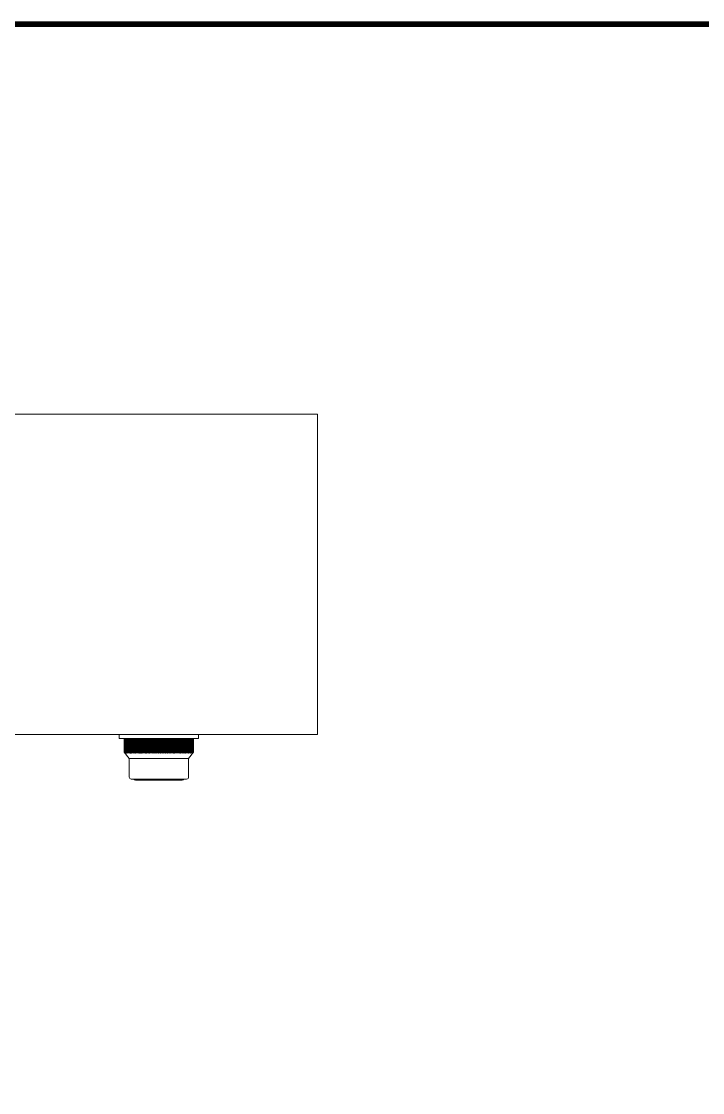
# Model space of a CAD drawing. Header units: inches. Extents: x 0 to 18221, y 0 to 6752.
# Drawn here: x 11467 to 11811, y 1124 to 1665 of the extents above; entities that cross this region are included whole.
import ezdxf
from ezdxf.enums import TextEntityAlignment as Align

# ---------------------------------------------------------------- set-up
doc = ezdxf.new("R2010")
doc.units = ezdxf.units.IN
doc.header["$MEASUREMENT"] = 0
doc.layers.add('FORMAT-1', color=7, linetype='Continuous')
doc.layers.add('REMOTE_CONTROLBOX$0$가시적인 것(ISO)', color=3, linetype='Continuous', lineweight=5)
doc.styles.add('HAN', font='')
doc.styles.get('HAN').set_extended_font_data('GulimChe')

# ---------------------------------------------------------------- blocks, each defined once
blk = doc.blocks.new('format-2')
at = {"layer": 'FORMAT-1', "color": 7, "const_width": 0.7}
blk.add_lwpolyline([(18, 6), (18, 416), (603, 416), (603, 6)], close=True, dxfattribs=at)
at = {"style": 'HAN'}
for tag, height, p in [('MODEL-NAME', 3, (574.6, 32.53)), ('SCALE', 2.7, (509.31, 27.29)), ('PART-NAME', 3, (574.6, 27.29)), ('PART-NO', 3, (574.6, 22.01)), ('DRA-BY', 3, (449.22, 20.44)), ('CH-BY', 3, (465.71, 20.44)), ('APP-BY', 3, (482.2, 20.44)), ('관련업체명', 3, (524.09, 10.29)), ('DRA-DATE', 2.5, (449.22, 8.48)), ('CH-DATE', 2.5, (465.71, 8.48)), ('APP-DATE', 2.5, (482.2, 8.48))]:
    blk.add_attdef(tag, text='', height=height, dxfattribs=at).set_placement(p, align=Align.MIDDLE_CENTER)

msp = doc.modelspace()

# ---------------------------------------------------------------- linework, layer by layer
at = {"layer": 'REMOTE_CONTROLBOX$0$가시적인 것(ISO)'}
for p, q in [((11616.2684, 1467.002), (10916.2684, 1467.002)), ((11616.2684, 1467.002), (11616.2684, 1305.002)), ((11616.2684, 1305.002), (10916.2684, 1305.002)), ((11516.2684, 1303.002), (11516.2684, 1305.002)), ((11556.2684, 1303.002), (11556.2684, 1305.002)), ((11516.2684, 1303.002), (11556.2684, 1303.002)), ((11518.7684, 1303.002), (11518.7684, 1296.102)), ((11518.779, 1303.002), (11518.779, 1296.102)), ((11518.811, 1303.002), (11518.811, 1296.102)), ((11518.8642, 1303.002), (11518.8642, 1296.102)), ((11518.9387, 1303.002), (11518.9387, 1296.102)), ((11519.0342, 1303.002), (11519.0342, 1296.102)), ((11519.1508, 1303.002), (11519.1508, 1296.102)), ((11519.2882, 1303.002), (11519.2882, 1296.102)), ((11519.4463, 1303.002), (11519.4463, 1296.102)), ((11519.6249, 1303.002), (11519.6249, 1296.102)), ((11519.8237, 1303.002), (11519.8237, 1296.102)), ((11520.0426, 1303.002), (11520.0426, 1296.102)), ((11520.2813, 1303.002), (11520.2813, 1296.102)), ((11520.5395, 1303.002), (11520.5395, 1296.102)), ((11520.8168, 1303.002), (11520.8168, 1296.102)), ((11521.1129, 1303.002), (11521.1129, 1296.102)), ((11521.4275, 1303.002), (11521.4275, 1296.102)), ((11521.7602, 1303.002), (11521.7602, 1296.102)), ((11522.1106, 1303.002), (11522.1106, 1296.102)), ((11522.4782, 1303.002), (11522.4782, 1296.102)), ((11522.8626, 1303.002), (11522.8626, 1296.102)), ((11523.2633, 1303.002), (11523.2633, 1296.102)), ((11523.6799, 1303.002), (11523.6799, 1296.102)), ((11524.1118, 1303.002), (11524.1118, 1296.102)), ((11524.5586, 1303.002), (11524.5586, 1296.102)), ((11525.0196, 1303.002), (11525.0196, 1296.102)), ((11525.478, 1303.002), (11525.478, 1295.6631)), ((11525.4943, 1303.002), (11525.4943, 1296.102)), ((11525.9496, 1303.002), (11525.9496, 1295.6631)), ((11525.9821, 1303.002), (11525.9821, 1296.102)), ((11526.4338, 1303.002), (11526.4338, 1295.6631)), ((11526.4825, 1303.002), (11526.4825, 1296.102)), ((11526.93, 1303.002), (11526.93, 1295.6631)), ((11526.9948, 1303.002), (11526.9948, 1296.102)), ((11527.4375, 1303.002), (11527.4375, 1295.6631)), ((11527.5184, 1303.002), (11527.5184, 1296.102)), ((11527.9558, 1303.002), (11527.9558, 1295.6631)), ((11528.0526, 1303.002), (11528.0526, 1296.102)), ((11528.4842, 1303.002), (11528.4842, 1295.6631)), ((11528.5969, 1303.002), (11528.5969, 1296.102)), ((11529.0221, 1303.002), (11529.0221, 1295.6631)), ((11529.1505, 1303.002), (11529.1505, 1296.102)), ((11529.5689, 1303.002), (11529.5689, 1295.6631)), ((11529.7127, 1303.002), (11529.7127, 1296.102)), ((11530.1238, 1303.002), (11530.1238, 1295.6631)), ((11530.283, 1303.002), (11530.283, 1296.102)), ((11530.6862, 1303.002), (11530.6862, 1295.6631)), ((11530.8606, 1303.002), (11530.8606, 1296.102)), ((11531.2554, 1303.002), (11531.2554, 1295.6631)), ((11531.4447, 1303.002), (11531.4447, 1296.102)), ((11531.8306, 1303.002), (11531.8306, 1295.6631)), ((11532.0347, 1303.002), (11532.0347, 1296.102)), ((11532.4113, 1303.002), (11532.4113, 1295.6631)), ((11532.6299, 1303.002), (11532.6299, 1296.102)), ((11532.9967, 1303.002), (11532.9967, 1295.6631)), ((11533.2295, 1303.002), (11533.2295, 1296.102)), ((11533.5861, 1303.002), (11533.5861, 1295.6631)), ((11533.8328, 1303.002), (11533.8328, 1296.102)), ((11534.1788, 1303.002), (11534.1788, 1295.6631)), ((11534.4391, 1303.002), (11534.4391, 1296.102)), ((11534.774, 1303.002), (11534.774, 1295.6631)), ((11535.0476, 1303.002), (11535.0476, 1296.102)), ((11535.371, 1303.002), (11535.371, 1295.6631)), ((11535.6576, 1303.002), (11535.6576, 1296.102)), ((11535.9691, 1303.002), (11535.9691, 1295.6631)), ((11536.2684, 1303.002), (11536.2684, 1296.102)), ((11536.5676, 1295.6631), (11536.5676, 1303.002)), ((11536.8791, 1296.102), (11536.8791, 1303.002)), ((11537.1657, 1303.002), (11537.1657, 1295.6631)), ((11537.4891, 1303.002), (11537.4891, 1296.102)), ((11537.7627, 1303.002), (11537.7627, 1295.6631)), ((11538.0976, 1303.002), (11538.0976, 1296.102)), ((11538.3579, 1303.002), (11538.3579, 1295.6631)), ((11538.7039, 1303.002), (11538.7039, 1296.102)), ((11538.9506, 1303.002), (11538.9506, 1295.6631)), ((11539.3072, 1303.002), (11539.3072, 1296.102)), ((11539.54, 1303.002), (11539.54, 1295.6631)), ((11539.9068, 1303.002), (11539.9068, 1296.102)), ((11540.1254, 1303.002), (11540.1254, 1295.6631)), ((11540.502, 1303.002), (11540.502, 1296.102)), ((11540.7061, 1303.002), (11540.7061, 1295.6631)), ((11541.092, 1303.002), (11541.092, 1296.102)), ((11541.2814, 1303.002), (11541.2814, 1295.6631)), ((11541.6762, 1303.002), (11541.6762, 1296.102)), ((11541.8505, 1303.002), (11541.8505, 1295.6631)), ((11542.2537, 1303.002), (11542.2537, 1296.102)), ((11542.4129, 1303.002), (11542.4129, 1295.6631)), ((11542.824, 1303.002), (11542.824, 1296.102)), ((11542.9678, 1303.002), (11542.9678, 1295.6631)), ((11543.3862, 1303.002), (11543.3862, 1296.102)), ((11543.5146, 1303.002), (11543.5146, 1295.6631)), ((11543.9399, 1303.002), (11543.9399, 1296.102)), ((11544.0525, 1303.002), (11544.0525, 1295.6631)), ((11544.4841, 1303.002), (11544.4841, 1296.102)), ((11544.5809, 1303.002), (11544.5809, 1295.6631)), ((11545.0184, 1303.002), (11545.0184, 1296.102)), ((11545.0992, 1303.002), (11545.0992, 1295.6631)), ((11545.5419, 1303.002), (11545.5419, 1296.102)), ((11545.6067, 1303.002), (11545.6067, 1295.6631)), ((11546.0542, 1303.002), (11546.0542, 1296.102)), ((11546.1029, 1303.002), (11546.1029, 1295.6631)), ((11546.5546, 1303.002), (11546.5546, 1296.102)), ((11546.5871, 1303.002), (11546.5871, 1295.6631)), ((11547.0424, 1303.002), (11547.0424, 1296.102)), ((11547.0587, 1303.002), (11547.0587, 1295.6631)), ((11547.5171, 1303.002), (11547.5171, 1296.102)), ((11547.9781, 1303.002), (11547.9781, 1296.102)), ((11548.4249, 1303.002), (11548.4249, 1296.102)), ((11548.8568, 1303.002), (11548.8568, 1296.102)), ((11549.2734, 1303.002), (11549.2734, 1296.102)), ((11549.6741, 1303.002), (11549.6741, 1296.102)), ((11550.0585, 1303.002), (11550.0585, 1296.102)), ((11550.4262, 1303.002), (11550.4262, 1296.102)), ((11550.7765, 1303.002), (11550.7765, 1296.102)), ((11551.1092, 1303.002), (11551.1092, 1296.102)), ((11551.4238, 1303.002), (11551.4238, 1296.102)), ((11551.7199, 1303.002), (11551.7199, 1296.102)), ((11551.9973, 1303.002), (11551.9973, 1296.102)), ((11552.2554, 1303.002), (11552.2554, 1296.102)), ((11552.4941, 1303.002), (11552.4941, 1296.102)), ((11552.713, 1303.002), (11552.713, 1296.102)), ((11552.9118, 1303.002), (11552.9118, 1296.102)), ((11553.0904, 1303.002), (11553.0904, 1296.102)), ((11553.2485, 1303.002), (11553.2485, 1296.102)), ((11553.3859, 1303.002), (11553.3859, 1296.102)), ((11553.5025, 1303.002), (11553.5025, 1296.102)), ((11553.598, 1303.002), (11553.598, 1296.102)), ((11553.6725, 1303.002), (11553.6725, 1296.102)), ((11553.7257, 1303.002), (11553.7257, 1296.102)), ((11553.7577, 1303.002), (11553.7577, 1296.102)), ((11553.7684, 1303.002), (11553.7684, 1296.102)), ((11521.2684, 1293.002), (11518.7684, 1296.102)), ((11551.2684, 1293.002), (11553.7684, 1296.102)), ((11521.2684, 1293.002), (11551.2684, 1293.002)), ((11521.2684, 1293.002), (11521.2684, 1283.502)), ((11551.2684, 1293.002), (11551.2684, 1283.502)), ((11522.2684, 1282.502), (11550.2684, 1282.502)), ((11548.0684, 1282.002), (11524.4684, 1282.002))]:
    msp.add_line(p, q, dxfattribs=at)
for centre, start, end in [((11522.2684, 1283.502), 180, 270), ((11550.2684, 1283.502), 270, 0), ((11524.4684, 1283.002), 210, 270), ((11548.0684, 1283.002), 270, 330)]:
    msp.add_arc(centre, 1, start, end, dxfattribs=at)
for points, weights in [([(11519.125, 1295.6631), (11518.9485, 1295.8787), (11518.7684, 1296.102)], [1.00002561969, 1.00010309761, 1]), ([(11518.779, 1296.102), (11518.9538, 1295.8787), (11519.125, 1295.6631)], [1, 1.00010309761, 1.00002561969]), ([(11519.1459, 1295.6631), (11518.9643, 1295.8787), (11518.779, 1296.102)], [1.00002561969, 1.0001030976, 1]), ([(11518.811, 1296.102), (11518.9801, 1295.8787), (11519.1459, 1295.6631)], [1, 1.00010309761, 1.00002561969]), ([(11519.1876, 1295.6631), (11519.0012, 1295.8787), (11518.811, 1296.102)], [1.00002561969, 1.00010309761, 1]), ([(11518.8642, 1296.102), (11519.0276, 1295.8787), (11519.1876, 1295.6631)], [1, 1.00010309761, 1.00002561969]), ([(11519.2502, 1295.6631), (11519.0592, 1295.8787), (11518.8642, 1296.102)], [1.00002561969, 1.00010309761, 1]), ([(11518.9387, 1296.102), (11519.096, 1295.8787), (11519.2502, 1295.6631)], [1, 1.00010309759, 1.00002561969]), ([(11519.3335, 1295.6631), (11519.1381, 1295.8787), (11518.9387, 1296.102)], [1.00002561969, 1.0001030976, 1]), ([(11519.0342, 1296.102), (11519.1854, 1295.8787), (11519.3335, 1295.6631)], [1, 1.0001030976, 1.00002561969]), ([(11519.4374, 1295.6631), (11519.2379, 1295.8787), (11519.0342, 1296.102)], [1.00002561969, 1.0001030976, 1]), ([(11519.1508, 1296.102), (11519.2955, 1295.8787), (11519.4374, 1295.6631)], [1, 1.0001030976, 1.00002561969]), ([(11519.5618, 1295.6631), (11519.3584, 1295.8787), (11519.1508, 1296.102)], [1.00002561969, 1.0001030976, 1]), ([(11519.2882, 1296.102), (11519.4264, 1295.8787), (11519.5618, 1295.6631)], [1, 1.0001030976, 1.00002561969]), ([(11519.7066, 1295.6631), (11519.4995, 1295.8787), (11519.2882, 1296.102)], [1.00002561969, 1.0001030976, 1]), ([(11519.4463, 1296.102), (11519.5778, 1295.8787), (11519.7066, 1295.6631)], [1, 1.0001030976, 1.00002561969]), ([(11519.8716, 1295.6631), (11519.6611, 1295.8787), (11519.4463, 1296.102)], [1.00002561969, 1.0001030976, 1]), ([(11519.6249, 1296.102), (11519.7495, 1295.8787), (11519.8716, 1295.6631)], [1, 1.00010309761, 1.00002561969]), ([(11520.0565, 1295.6631), (11519.8429, 1295.8787), (11519.6249, 1296.102)], [1.00002561969, 1.0001030976, 1]), ([(11519.8237, 1296.102), (11519.9413, 1295.8787), (11520.0565, 1295.6631)], [1, 1.00010309761, 1.00002561969]), ([(11520.2612, 1295.6631), (11520.0447, 1295.8787), (11519.8237, 1296.102)], [1.00002561969, 1.0001030976, 1]), ([(11520.0426, 1296.102), (11520.153, 1295.8787), (11520.2612, 1295.6631)], [1, 1.00010309761, 1.00002561969]), ([(11520.4854, 1295.6631), (11520.2663, 1295.8787), (11520.0426, 1296.102)], [1.00002561969, 1.0001030976, 1]), ([(11520.2813, 1296.102), (11520.3844, 1295.8787), (11520.4854, 1295.6631)], [1, 1.00010309761, 1.00002561969]), ([(11520.7288, 1295.6631), (11520.5073, 1295.8787), (11520.2813, 1296.102)], [1.00002561969, 1.00010309761, 1]), ([(11520.5395, 1296.102), (11520.6351, 1295.8787), (11520.7288, 1295.6631)], [1, 1.0001030976, 1.00002561969]), ([(11520.9912, 1295.6631), (11520.7676, 1295.8787), (11520.5395, 1296.102)], [1.00002561969, 1.00010309761, 1]), ([(11520.8168, 1296.102), (11520.9049, 1295.8787), (11520.9912, 1295.6631)], [1, 1.00010309762, 1.00002561969]), ([(11521.2721, 1295.6631), (11521.0468, 1295.8787), (11520.8168, 1296.102)], [1.00002561969, 1.0001030976, 1]), ([(11521.1129, 1296.102), (11521.1933, 1295.8787), (11521.2721, 1295.6631)], [1, 1.00010309761, 1.00002561969]), ([(11521.5714, 1295.6631), (11521.3445, 1295.8787), (11521.1129, 1296.102)], [1.00002561969, 1.00010309761, 1]), ([(11521.4275, 1296.102), (11521.5002, 1295.8787), (11521.5714, 1295.6631)], [1, 1.0001030976, 1.00002561969]), ([(11521.8885, 1295.6631), (11521.6604, 1295.8787), (11521.4275, 1296.102)], [1.00002561969, 1.0001030976, 1]), ([(11521.7602, 1296.102), (11521.825, 1295.8787), (11521.8885, 1295.6631)], [1, 1.0001030976, 1.00002561969]), ([(11522.2232, 1295.6631), (11521.9941, 1295.8787), (11521.7602, 1296.102)], [1.00002561969, 1.00010309761, 1]), ([(11522.1106, 1296.102), (11522.1674, 1295.8787), (11522.2232, 1295.6631)], [1, 1.0001030976, 1.00002561969]), ([(11522.575, 1295.6631), (11522.3451, 1295.8787), (11522.1106, 1296.102)], [1.00002561969, 1.0001030976, 1]), ([(11522.4782, 1296.102), (11522.5271, 1295.8787), (11522.575, 1295.6631)], [1, 1.0001030976, 1.00002561969]), ([(11522.9434, 1295.6631), (11522.7132, 1295.8787), (11522.4782, 1296.102)], [1.00002561969, 1.0001030976, 1]), ([(11522.8626, 1296.102), (11522.9034, 1295.8787), (11522.9434, 1295.6631)], [1, 1.0001030976, 1.00002561969]), ([(11523.3281, 1295.6631), (11523.0977, 1295.8787), (11522.8626, 1296.102)], [1.00002561969, 1.0001030976, 1]), ([(11523.2633, 1296.102), (11523.296, 1295.8787), (11523.3281, 1295.6631)], [1, 1.0001030976, 1.00002561969]), ([(11523.7286, 1295.6631), (11523.4983, 1295.8787), (11523.2633, 1296.102)], [1.00002561969, 1.00010309761, 1]), ([(11523.6799, 1296.102), (11523.7045, 1295.8787), (11523.7286, 1295.6631)], [1, 1.00010309761, 1.00002561969]), ([(11524.1443, 1295.6631), (11523.9145, 1295.8787), (11523.6799, 1296.102)], [1.00002561969, 1.00010309761, 1]), ([(11524.1118, 1296.102), (11524.1282, 1295.8787), (11524.1443, 1295.6631)], [1, 1.0001030976, 1.00002561969]), ([(11524.5748, 1295.6631), (11524.3457, 1295.8787), (11524.1118, 1296.102)], [1.00002561969, 1.0001030976, 1]), ([(11524.5586, 1296.102), (11524.5668, 1295.8787), (11524.5748, 1295.6631)], [1, 1.00010309761, 1.00002561969]), ([(11525.0196, 1295.6631), (11524.7914, 1295.8787), (11524.5586, 1296.102)], [1.00002561969, 1.0001030976, 1]), ([(11525.0196, 1296.102), (11525.0196, 1295.8787), (11525.0196, 1295.6631)], [1, 1.0001030976, 1.00002561969]), ([(11525.478, 1295.6631), (11525.2511, 1295.8787), (11525.0196, 1296.102)], [1.00002561969, 1.00010309761, 1]), ([(11525.4943, 1296.102), (11525.4861, 1295.8787), (11525.478, 1295.6631)], [1, 1.0001030976, 1.00002561969]), ([(11525.9496, 1295.6631), (11525.7243, 1295.8787), (11525.4943, 1296.102)], [1.00002561969, 1.0001030976, 1]), ([(11525.9821, 1296.102), (11525.9657, 1295.8787), (11525.9496, 1295.6631)], [1, 1.00010309761, 1.00002561969]), ([(11526.4338, 1295.6631), (11526.2103, 1295.8787), (11525.9821, 1296.102)], [1.00002561969, 1.0001030976, 1]), ([(11526.4825, 1296.102), (11526.4579, 1295.8787), (11526.4338, 1295.6631)], [1, 1.0001030976, 1.00002561969]), ([(11526.93, 1295.6631), (11526.7085, 1295.8787), (11526.4825, 1296.102)], [1.00002561969, 1.00010309761, 1]), ([(11526.9948, 1296.102), (11526.962, 1295.8787), (11526.93, 1295.6631)], [1, 1.0001030976, 1.00002561969]), ([(11527.4375, 1295.6631), (11527.2184, 1295.8787), (11526.9948, 1296.102)], [1.00002561969, 1.0001030976, 1]), ([(11527.5184, 1296.102), (11527.4775, 1295.8787), (11527.4375, 1295.6631)], [1, 1.0001030976, 1.00002561969]), ([(11527.9558, 1295.6631), (11527.7393, 1295.8787), (11527.5184, 1296.102)], [1.00002561969, 1.0001030976, 1]), ([(11528.0526, 1296.102), (11528.0037, 1295.8787), (11527.9558, 1295.6631)], [1, 1.00010309761, 1.00002561969]), ([(11528.4842, 1295.6631), (11528.2706, 1295.8787), (11528.0526, 1296.102)], [1.00002561969, 1.0001030976, 1]), ([(11528.5969, 1296.102), (11528.54, 1295.8787), (11528.4842, 1295.6631)], [1, 1.00010309762, 1.00002561969]), ([(11529.0221, 1295.6631), (11528.8117, 1295.8787), (11528.5969, 1296.102)], [1.00002561969, 1.0001030976, 1]), ([(11529.1505, 1296.102), (11529.0857, 1295.8787), (11529.0221, 1295.6631)], [1, 1.0001030976, 1.00002561969]), ([(11529.5689, 1295.6631), (11529.3618, 1295.8787), (11529.1505, 1296.102)], [1.00002561969, 1.0001030976, 1]), ([(11529.7127, 1296.102), (11529.6401, 1295.8787), (11529.5689, 1295.6631)], [1, 1.0001030976, 1.00002561969]), ([(11530.1238, 1295.6631), (11529.9204, 1295.8787), (11529.7127, 1296.102)], [1.00002561969, 1.0001030976, 1]), ([(11530.283, 1296.102), (11530.2026, 1295.8787), (11530.1238, 1295.6631)], [1, 1.00010309761, 1.00002561969]), ([(11530.6862, 1295.6631), (11530.4866, 1295.8787), (11530.283, 1296.102)], [1.00002561968, 1.00010309759, 1]), ([(11530.8606, 1296.102), (11530.7725, 1295.8787), (11530.6862, 1295.6631)], [1, 1.0001030976, 1.00002561969]), ([(11531.2554, 1295.6631), (11531.06, 1295.8787), (11530.8606, 1296.102)], [1.00002561969, 1.0001030976, 1]), ([(11531.4447, 1296.102), (11531.3491, 1295.8787), (11531.2554, 1295.6631)], [1, 1.0001030976, 1.00002561969]), ([(11531.8306, 1295.6631), (11531.6396, 1295.8787), (11531.4447, 1296.102)], [1.00002561969, 1.00010309761, 1]), ([(11532.0347, 1296.102), (11531.9316, 1295.8787), (11531.8306, 1295.6631)], [1, 1.0001030976, 1.00002561969]), ([(11532.4113, 1295.6631), (11532.225, 1295.8787), (11532.0347, 1296.102)], [1.00002561969, 1.0001030976, 1]), ([(11532.6299, 1296.102), (11532.5195, 1295.8787), (11532.4113, 1295.6631)], [1, 1.0001030976, 1.00002561969]), ([(11532.9967, 1295.6631), (11532.8152, 1295.8787), (11532.6299, 1296.102)], [1.00002561969, 1.0001030976, 1]), ([(11533.2295, 1296.102), (11533.1119, 1295.8787), (11532.9967, 1295.6631)], [1, 1.0001030976, 1.00002561969]), ([(11533.5861, 1295.6631), (11533.4096, 1295.8787), (11533.2295, 1296.102)], [1.00002561969, 1.0001030976, 1]), ([(11533.8328, 1296.102), (11533.7082, 1295.8787), (11533.5861, 1295.6631)], [1, 1.00010309761, 1.00002561969]), ([(11534.1788, 1295.6631), (11534.0076, 1295.8787), (11533.8328, 1296.102)], [1.00002561969, 1.0001030976, 1]), ([(11534.4391, 1296.102), (11534.3076, 1295.8787), (11534.1788, 1295.6631)], [1, 1.0001030976, 1.00002561969]), ([(11534.774, 1295.6631), (11534.6083, 1295.8787), (11534.4391, 1296.102)], [1.00002561969, 1.00010309761, 1]), ([(11535.0476, 1296.102), (11534.9094, 1295.8787), (11534.774, 1295.6631)], [1, 1.0001030976, 1.00002561969]), ([(11535.371, 1295.6631), (11535.211, 1295.8787), (11535.0476, 1296.102)], [1.00002561969, 1.00010309761, 1]), ([(11535.6576, 1296.102), (11535.5128, 1295.8787), (11535.371, 1295.6631)], [1, 1.0001030976, 1.00002561969]), ([(11535.9691, 1295.6631), (11535.815, 1295.8787), (11535.6576, 1296.102)], [1.00002561969, 1.0001030976, 1]), ([(11536.2684, 1296.102), (11536.1172, 1295.8787), (11535.9691, 1295.6631)], [1, 1.00010309762, 1.00002561969]), ([(11536.5676, 1295.6631), (11536.4195, 1295.8787), (11536.2684, 1296.102)], [1.00002561969, 1.00010309761, 1]), ([(11536.8791, 1296.102), (11536.7218, 1295.8787), (11536.5676, 1295.6631)], [1, 1.0001030976, 1.00002561969]), ([(11537.1657, 1295.6631), (11537.0239, 1295.8787), (11536.8791, 1296.102)], [1.00002561969, 1.0001030976, 1]), ([(11537.4891, 1296.102), (11537.3258, 1295.8787), (11537.1657, 1295.6631)], [1, 1.0001030976, 1.00002561969]), ([(11537.7627, 1295.6631), (11537.6273, 1295.8787), (11537.4891, 1296.102)], [1.00002561969, 1.0001030976, 1]), ([(11538.0976, 1296.102), (11537.9285, 1295.8787), (11537.7627, 1295.6631)], [1, 1.0001030976, 1.00002561969]), ([(11538.3579, 1295.6631), (11538.2291, 1295.8787), (11538.0976, 1296.102)], [1.00002561969, 1.0001030976, 1]), ([(11538.7039, 1296.102), (11538.5291, 1295.8787), (11538.3579, 1295.6631)], [1, 1.0001030976, 1.00002561969]), ([(11538.9506, 1295.6631), (11538.8285, 1295.8787), (11538.7039, 1296.102)], [1.00002561969, 1.0001030976, 1]), ([(11539.3072, 1296.102), (11539.1271, 1295.8787), (11538.9506, 1295.6631)], [1, 1.0001030976, 1.00002561969]), ([(11539.54, 1295.6631), (11539.4248, 1295.8787), (11539.3072, 1296.102)], [1.00002561969, 1.0001030976, 1]), ([(11539.9068, 1296.102), (11539.7215, 1295.8787), (11539.54, 1295.6631)], [1, 1.0001030976, 1.00002561969]), ([(11540.1254, 1295.6631), (11540.0172, 1295.8787), (11539.9068, 1296.102)], [1.00002561969, 1.00010309761, 1]), ([(11540.502, 1296.102), (11540.3118, 1295.8787), (11540.1254, 1295.6631)], [1, 1.00010309759, 1.00002561969]), ([(11540.7061, 1295.6631), (11540.6051, 1295.8787), (11540.502, 1296.102)], [1.00002561969, 1.0001030976, 1]), ([(11541.092, 1296.102), (11540.8971, 1295.8787), (11540.7061, 1295.6631)], [1, 1.0001030976, 1.00002561969]), ([(11541.2814, 1295.6631), (11541.1877, 1295.8787), (11541.092, 1296.102)], [1.00002561969, 1.00010309761, 1]), ([(11541.6762, 1296.102), (11541.4767, 1295.8787), (11541.2814, 1295.6631)], [1, 1.00010309761, 1.00002561969]), ([(11541.8505, 1295.6631), (11541.7642, 1295.8787), (11541.6762, 1296.102)], [1.00002561969, 1.0001030976, 1]), ([(11542.2537, 1296.102), (11542.0501, 1295.8787), (11541.8505, 1295.6631)], [1, 1.00010309761, 1.00002561969]), ([(11542.4129, 1295.6631), (11542.3341, 1295.8787), (11542.2537, 1296.102)], [1.00002561969, 1.0001030976, 1]), ([(11542.824, 1296.102), (11542.6164, 1295.8787), (11542.4129, 1295.6631)], [1, 1.0001030976, 1.00002561969]), ([(11542.9678, 1295.6631), (11542.8966, 1295.8787), (11542.824, 1296.102)], [1.00002561969, 1.0001030976, 1]), ([(11543.3862, 1296.102), (11543.1749, 1295.8787), (11542.9678, 1295.6631)], [1, 1.00010309761, 1.00002561969]), ([(11543.5146, 1295.6631), (11543.4511, 1295.8787), (11543.3862, 1296.102)], [1.00002561969, 1.0001030976, 1]), ([(11543.9399, 1296.102), (11543.725, 1295.8787), (11543.5146, 1295.6631)], [1, 1.0001030976, 1.00002561969]), ([(11544.0525, 1295.6631), (11543.9967, 1295.8787), (11543.9399, 1296.102)], [1.00002561969, 1.00010309761, 1]), ([(11544.4841, 1296.102), (11544.2661, 1295.8787), (11544.0525, 1295.6631)], [1, 1.0001030976, 1.00002561969]), ([(11544.5809, 1295.6631), (11544.533, 1295.8787), (11544.4841, 1296.102)], [1.00002561969, 1.0001030976, 1]), ([(11545.0184, 1296.102), (11544.7974, 1295.8787), (11544.5809, 1295.6631)], [1, 1.0001030976, 1.00002561969]), ([(11545.0992, 1295.6631), (11545.0592, 1295.8787), (11545.0184, 1296.102)], [1.00002561969, 1.0001030976, 1]), ([(11545.5419, 1296.102), (11545.3183, 1295.8787), (11545.0992, 1295.6631)], [1, 1.0001030976, 1.00002561969]), ([(11545.6067, 1295.6631), (11545.5747, 1295.8787), (11545.5419, 1296.102)], [1.00002561969, 1.00010309761, 1]), ([(11546.0542, 1296.102), (11545.8282, 1295.8787), (11545.6067, 1295.6631)], [1, 1.0001030976, 1.00002561969]), ([(11546.1029, 1295.6631), (11546.0788, 1295.8787), (11546.0542, 1296.102)], [1.00002561969, 1.0001030976, 1]), ([(11546.5546, 1296.102), (11546.3264, 1295.8787), (11546.1029, 1295.6631)], [1, 1.0001030976, 1.00002561969]), ([(11546.5871, 1295.6631), (11546.571, 1295.8787), (11546.5546, 1296.102)], [1.00002561969, 1.0001030976, 1]), ([(11547.0424, 1296.102), (11546.8124, 1295.8787), (11546.5871, 1295.6631)], [1, 1.0001030976, 1.00002561969]), ([(11547.0587, 1295.6631), (11547.0506, 1295.8787), (11547.0424, 1296.102)], [1.00002561969, 1.00010309761, 1]), ([(11547.5171, 1296.102), (11547.2856, 1295.8787), (11547.0587, 1295.6631)], [1, 1.0001030976, 1.00002561969]), ([(11547.9781, 1296.102), (11547.7453, 1295.8787), (11547.5171, 1295.6631)], [1, 1.0001030976, 1.00002561969]), ([(11547.5171, 1295.6631), (11547.5171, 1295.8787), (11547.5171, 1296.102)], [1.00002561969, 1.00010309761, 1]), ([(11548.4249, 1296.102), (11548.191, 1295.8787), (11547.9619, 1295.6631)], [1, 1.00010309761, 1.00002561969]), ([(11547.9619, 1295.6631), (11547.9699, 1295.8787), (11547.9781, 1296.102)], [1.00002561969, 1.00010309761, 1]), ([(11548.8568, 1296.102), (11548.6222, 1295.8787), (11548.3924, 1295.6631)], [1, 1.0001030976, 1.00002561969]), ([(11548.3924, 1295.6631), (11548.4085, 1295.8787), (11548.4249, 1296.102)], [1.00002561969, 1.00010309761, 1]), ([(11549.2734, 1296.102), (11549.0384, 1295.8787), (11548.8081, 1295.6631)], [1, 1.00010309761, 1.00002561969]), ([(11548.8081, 1295.6631), (11548.8322, 1295.8787), (11548.8568, 1296.102)], [1.00002561969, 1.00010309761, 1]), ([(11549.6741, 1296.102), (11549.439, 1295.8787), (11549.2086, 1295.6631)], [1, 1.0001030976, 1.00002561969]), ([(11549.2086, 1295.6631), (11549.2407, 1295.8787), (11549.2734, 1296.102)], [1.00002561969, 1.00010309761, 1]), ([(11550.0585, 1296.102), (11549.8235, 1295.8787), (11549.5933, 1295.6631)], [1, 1.0001030976, 1.00002561969]), ([(11549.5933, 1295.6631), (11549.6333, 1295.8787), (11549.6741, 1296.102)], [1.00002561969, 1.00010309761, 1]), ([(11550.4262, 1296.102), (11550.1916, 1295.8787), (11549.9618, 1295.6631)], [1, 1.0001030976, 1.00002561969]), ([(11549.9618, 1295.6631), (11550.0097, 1295.8787), (11550.0585, 1296.102)], [1.00002561969, 1.0001030976, 1]), ([(11550.7765, 1296.102), (11550.5427, 1295.8787), (11550.3135, 1295.6631)], [1, 1.00010309759, 1.00002561969]), ([(11550.3135, 1295.6631), (11550.3693, 1295.8787), (11550.4262, 1296.102)], [1.00002561969, 1.0001030976, 1]), ([(11551.1092, 1296.102), (11550.8763, 1295.8787), (11550.6482, 1295.6631)], [1, 1.0001030976, 1.00002561969]), ([(11550.6482, 1295.6631), (11550.7117, 1295.8787), (11550.7765, 1296.102)], [1.00002561969, 1.00010309759, 1]), ([(11551.4238, 1296.102), (11551.1922, 1295.8787), (11550.9653, 1295.6631)], [1, 1.0001030976, 1.00002561969]), ([(11550.9653, 1295.6631), (11551.0365, 1295.8787), (11551.1092, 1296.102)], [1.00002561969, 1.00010309761, 1]), ([(11551.7199, 1296.102), (11551.4899, 1295.8787), (11551.2646, 1295.6631)], [1, 1.00010309761, 1.00002561969]), ([(11551.2646, 1295.6631), (11551.3434, 1295.8787), (11551.4238, 1296.102)], [1.00002561969, 1.00010309761, 1]), ([(11551.9973, 1296.102), (11551.7691, 1295.8787), (11551.5455, 1295.6631)], [1, 1.0001030976, 1.00002561969]), ([(11551.5455, 1295.6631), (11551.6319, 1295.8787), (11551.7199, 1296.102)], [1.00002561969, 1.0001030976, 1]), ([(11552.2554, 1296.102), (11552.0294, 1295.8787), (11551.8079, 1295.6631)], [1, 1.0001030976, 1.00002561969]), ([(11551.8079, 1295.6631), (11551.9016, 1295.8787), (11551.9973, 1296.102)], [1.00002561969, 1.0001030976, 1]), ([(11552.4941, 1296.102), (11552.2704, 1295.8787), (11552.0513, 1295.6631)], [1, 1.00010309761, 1.00002561969]), ([(11552.0513, 1295.6631), (11552.1523, 1295.8787), (11552.2554, 1296.102)], [1.00002561969, 1.00010309761, 1]), ([(11552.713, 1296.102), (11552.492, 1295.8787), (11552.2755, 1295.6631)], [1, 1.0001030976, 1.00002561969]), ([(11552.2755, 1295.6631), (11552.3837, 1295.8787), (11552.4941, 1296.102)], [1.00002561969, 1.0001030976, 1]), ([(11552.9118, 1296.102), (11552.6938, 1295.8787), (11552.4802, 1295.6631)], [1, 1.00010309761, 1.00002561969]), ([(11552.4802, 1295.6631), (11552.5954, 1295.8787), (11552.713, 1296.102)], [1.00002561969, 1.0001030976, 1]), ([(11553.0904, 1296.102), (11552.8756, 1295.8787), (11552.6652, 1295.6631)], [1, 1.0001030976, 1.00002561969]), ([(11552.6652, 1295.6631), (11552.7872, 1295.8787), (11552.9118, 1296.102)], [1.00002561969, 1.0001030976, 1]), ([(11553.2485, 1296.102), (11553.0372, 1295.8787), (11552.8301, 1295.6631)], [1, 1.0001030976, 1.00002561969]), ([(11552.8301, 1295.6631), (11552.9589, 1295.8787), (11553.0904, 1296.102)], [1.00002561969, 1.0001030976, 1]), ([(11553.3859, 1296.102), (11553.1783, 1295.8787), (11552.9749, 1295.6631)], [1, 1.0001030976, 1.00002561969]), ([(11552.9749, 1295.6631), (11553.1103, 1295.8787), (11553.2485, 1296.102)], [1.00002561969, 1.0001030976, 1]), ([(11553.5025, 1296.102), (11553.2989, 1295.8787), (11553.0993, 1295.6631)], [1, 1.0001030976, 1.00002561969]), ([(11553.0993, 1295.6631), (11553.2412, 1295.8787), (11553.3859, 1296.102)], [1.00002561969, 1.00010309761, 1]), ([(11553.598, 1296.102), (11553.3986, 1295.8787), (11553.2033, 1295.6631)], [1, 1.00010309761, 1.00002561969]), ([(11553.2033, 1295.6631), (11553.3513, 1295.8787), (11553.5025, 1296.102)], [1.00002561969, 1.0001030976, 1]), ([(11553.6725, 1296.102), (11553.4775, 1295.8787), (11553.2865, 1295.6631)], [1, 1.0001030976, 1.00002561969]), ([(11553.2865, 1295.6631), (11553.4407, 1295.8787), (11553.598, 1296.102)], [1.00002561969, 1.0001030976, 1]), ([(11553.7257, 1296.102), (11553.5355, 1295.8787), (11553.3491, 1295.6631)], [1, 1.00010309761, 1.00002561969]), ([(11553.3491, 1295.6631), (11553.5091, 1295.8787), (11553.6725, 1296.102)], [1.00002561969, 1.00010309761, 1]), ([(11553.7577, 1296.102), (11553.5724, 1295.8787), (11553.3909, 1295.6631)], [1, 1.0001030976, 1.00002561969]), ([(11553.3909, 1295.6631), (11553.5566, 1295.8787), (11553.7257, 1296.102)], [1.00002561969, 1.00010309761, 1]), ([(11553.7684, 1296.102), (11553.5882, 1295.8787), (11553.4117, 1295.6631)], [1, 1.0001030976, 1.00002561969]), ([(11553.4117, 1295.6631), (11553.583, 1295.8787), (11553.7577, 1296.102)], [1.00002561969, 1.00010309761, 1])]:
    msp.add_rational_spline(points, weights, degree=2, dxfattribs=at)

# ---------------------------------------------------------------- block references
at = {"xscale": 3.999999999998181, "yscale": 3.999999999998181, "zscale": 3.999999999998181}
msp.add_blockref('format-2', (10308.8245, 0, 0.0102), dxfattribs=at)

doc.saveas('drawing.dxf')
